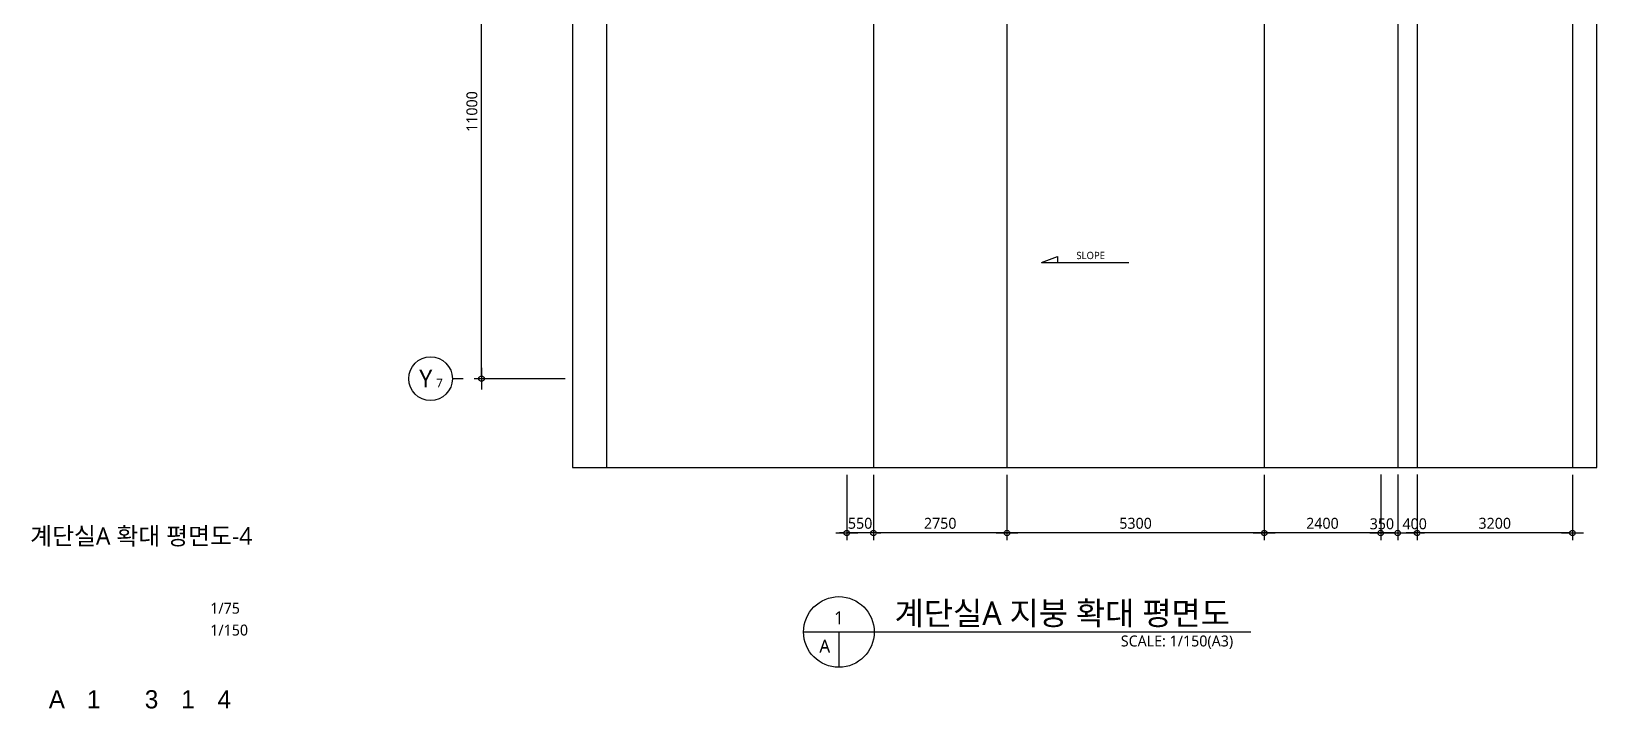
# Model space of a CAD drawing. Header units: millimetres. Extents: x -65167 to 413267, y -17142 to 66587.
# Drawn here: x 178579 to 210829, y 1396 to 15338 of the extents above; entities that cross this region are included whole.
import ezdxf
from ezdxf.enums import TextEntityAlignment as Align

# ---------------------------------------------------------------- set-up
doc = ezdxf.new("R2010")
doc.units = ezdxf.units.MM
doc.header["$LTSCALE"] = 75
doc.header["$MEASUREMENT"] = 0
doc.header["$PDSIZE"] = -10
doc.linetypes.add('CENTER', pattern=[2, 1.25, -0.25, 0.25, -0.25])
doc.layers.get('0').update_dxf_attribs({"linetype": 'CONTINUOUS'})
doc.layers.get('Defpoints').update_dxf_attribs({"color": 171, "linetype": 'CONTINUOUS'})
for name, color, linetype in [('CEN(ST)', 1, 'CENTER'), ('NDIM', 7, 'CONTINUOUS'), ('SYM', 7, 'CONTINUOUS'), ('SYM(AXIS)', 7, 'CONTINUOUS'), ('TEXT', 3, 'CONTINUOUS'), ('TEXT(AXIS)', 2, 'CONTINUOUS'), ('TEXT(MIN)', 7, 'CONTINUOUS'), ('TEXT-TITLE', 6, 'CONTINUOUS'), ('TEXT-기입', 6, 'CONTINUOUS')]:
    doc.layers.add(name, color=color, linetype=linetype)
doc.styles.add('CGS', font='cgse', dxfattribs={"bigfont": 'cgs'})
doc.styles.add('나눔바른고딕', font='NanumBarunGothic.ttf')
doc.dimstyles.new('NDIM 1200', dxfattribs={"dimscale": 75, "dimtxt": 3, "dimasz": 1, "dimexe": 2, "dimexo": 2, "dimgap": 1, "dimtad": 1, "dimdec": 0, "dimdsep": 46, "dimtxsty": 'CGS', "dimblk": 'DOT0', "dimcen": 1, "dimdle": 8, "dimclrd": 256, "dimclre": 256, "dimclrt": 256, "dimadec": 0, "dimazin": 0, "dimtfac": 1, "dimtdec": 0, "dimtix": 1, "dimtmove": 2, "dimatfit": 3, "dimldrblk": 'DOT0', "dimfxl": 1, "dimtolj": 1, "dimtzin": 0, "dimlwd": -1, "dimlwe": -1, "dimarcsym": 0})

# ---------------------------------------------------------------- blocks, each defined once
blk = doc.blocks.new('DOT0')
blk.add_line((-3, 0), (3, 0))
at = {"color": 6}
blk.add_circle((0, 0), 0.75, dxfattribs=at)
blk = doc.blocks.new('*D81')
at = {"layer": 'Defpoints', "color": 0, "ltscale": 0.4, "transparency": 16777216}
for p in [(195929, 6362), (198679, 6362), (195929, 5012)]:
    blk.add_point(p, dxfattribs=at)
at = {"layer": 'NDIM', "ltscale": 0.4, "transparency": 16777216}
for p, q in [((195929, 6212), (195929, 4862)), ((198679, 6212), (198679, 4862)), ((198604, 5012), (196004, 5012))]:
    blk.add_line(p, q, dxfattribs=at)
at = {"layer": 'NDIM', "ltscale": 0.4, "transparency": 16777216, "xscale": 75, "yscale": 75, "zscale": 75, "rotation": 180}
blk.add_blockref('DOT0', (195929, 5012), dxfattribs=at)
at = {"layer": 'NDIM', "ltscale": 0.4, "transparency": 16777216, "xscale": 75, "yscale": 75, "zscale": 75}
blk.add_blockref('DOT0', (198679, 5012), dxfattribs=at)
at = {"layer": 'NDIM', "ltscale": 0.4, "transparency": 16777216, "insert": (197304, 5210), "char_height": 225, "attachment_point": 5, "style": '나눔바른고딕'}
blk.add_mtext('\\A1;2750', dxfattribs=at)
blk = doc.blocks.new('*D82')
at = {"layer": 'Defpoints', "color": 0, "ltscale": 0.4, "transparency": 16777216}
for p in [(195379, 6362), (195929, 6362), (195379, 5012)]:
    blk.add_point(p, dxfattribs=at)
at = {"layer": 'NDIM', "ltscale": 0.4, "transparency": 16777216}
for p, q in [((195379, 6212), (195379, 4862)), ((195929, 6212), (195929, 4862)), ((195304, 5012), (195229, 5012)), ((195929, 5012), (195379, 5012)), ((196004, 5012), (196079, 5012))]:
    blk.add_line(p, q, dxfattribs=at)
at = {"layer": 'NDIM', "ltscale": 0.4, "transparency": 16777216, "xscale": 75, "yscale": 75, "zscale": 75}
blk.add_blockref('DOT0', (195379, 5012), dxfattribs=at)
at = {"layer": 'NDIM', "ltscale": 0.4, "transparency": 16777216, "xscale": 75, "yscale": 75, "zscale": 75, "rotation": 180}
blk.add_blockref('DOT0', (195929, 5012), dxfattribs=at)
at = {"layer": 'NDIM', "ltscale": 0.4, "transparency": 16777216, "insert": (195654, 5210), "char_height": 225, "attachment_point": 5, "style": '나눔바른고딕'}
blk.add_mtext('\\A1;550', dxfattribs=at)
blk = doc.blocks.new('*D83')
at = {"layer": 'Defpoints', "color": 0, "ltscale": 0.4, "transparency": 16777216}
for p in [(198679, 6362), (203979, 6362), (198679, 5012)]:
    blk.add_point(p, dxfattribs=at)
at = {"layer": 'NDIM', "ltscale": 0.4, "transparency": 16777216}
for p, q in [((198679, 6212), (198679, 4862)), ((203979, 6212), (203979, 4862)), ((203904, 5012), (198754, 5012))]:
    blk.add_line(p, q, dxfattribs=at)
at = {"layer": 'NDIM', "ltscale": 0.4, "transparency": 16777216, "xscale": 75, "yscale": 75, "zscale": 75, "rotation": 180}
blk.add_blockref('DOT0', (198679, 5012), dxfattribs=at)
at = {"layer": 'NDIM', "ltscale": 0.4, "transparency": 16777216, "xscale": 75, "yscale": 75, "zscale": 75}
blk.add_blockref('DOT0', (203979, 5012), dxfattribs=at)
at = {"layer": 'NDIM', "ltscale": 0.4, "transparency": 16777216, "insert": (201329, 5210), "char_height": 225, "attachment_point": 5, "style": '나눔바른고딕'}
blk.add_mtext('\\A1;5300', dxfattribs=at)
blk = doc.blocks.new('*D84')
at = {"layer": 'Defpoints', "color": 0, "ltscale": 0.4, "transparency": 16777216}
for p in [(203979, 6362), (206379, 6362), (203979, 5012)]:
    blk.add_point(p, dxfattribs=at)
at = {"layer": 'NDIM', "ltscale": 0.4, "transparency": 16777216}
for p, q in [((203979, 6212), (203979, 4862)), ((206379, 6212), (206379, 4862)), ((206304, 5012), (204054, 5012))]:
    blk.add_line(p, q, dxfattribs=at)
at = {"layer": 'NDIM', "ltscale": 0.4, "transparency": 16777216, "xscale": 75, "yscale": 75, "zscale": 75, "rotation": 180}
blk.add_blockref('DOT0', (203979, 5012), dxfattribs=at)
at = {"layer": 'NDIM', "ltscale": 0.4, "transparency": 16777216, "xscale": 75, "yscale": 75, "zscale": 75}
blk.add_blockref('DOT0', (206379, 5012), dxfattribs=at)
at = {"layer": 'NDIM', "ltscale": 0.4, "transparency": 16777216, "insert": (205179, 5210), "char_height": 225, "attachment_point": 5, "style": '나눔바른고딕'}
blk.add_mtext('\\A1;2400', dxfattribs=at)
blk = doc.blocks.new('*D85')
at = {"layer": 'Defpoints', "color": 0, "ltscale": 0.4, "transparency": 16777216}
for p in [(206379.037218, 6362.5), (206729.037218, 6362.5), (206379.037218, 5012.5)]:
    blk.add_point(p, dxfattribs=at)
at = {"layer": 'NDIM', "ltscale": 0.4, "transparency": 16777216}
for p, q in [((206379.037218, 6212.5), (206379.037218, 4862.5)), ((206729.037218, 6212.5), (206729.037218, 4862.5)), ((206654.037218, 5012.5), (206454.037218, 5012.5))]:
    blk.add_line(p, q, dxfattribs=at)
at = {"layer": 'NDIM', "ltscale": 0.4, "transparency": 16777216, "xscale": 75, "yscale": 75, "zscale": 75, "rotation": 180}
blk.add_blockref('DOT0', (206379.037218, 5012.5), dxfattribs=at)
at = {"layer": 'NDIM', "ltscale": 0.4, "transparency": 16777216, "xscale": 75, "yscale": 75, "zscale": 75}
blk.add_blockref('DOT0', (206729.037218, 5012.5), dxfattribs=at)
at = {"layer": 'NDIM', "ltscale": 0.4, "transparency": 16777216, "insert": (206404.037218, 5200), "char_height": 225, "attachment_point": 5, "style": '나눔바른고딕'}
blk.add_mtext('\\A1;350', dxfattribs=at)
blk = doc.blocks.new('*D86')
at = {"layer": 'Defpoints', "color": 0, "ltscale": 0.4, "transparency": 16777216}
for p in [(207129, 6362), (210329, 6362), (207129, 5012)]:
    blk.add_point(p, dxfattribs=at)
at = {"layer": 'NDIM', "ltscale": 0.4, "transparency": 16777216}
for p, q in [((207129, 6212), (207129, 4862)), ((210329, 6212), (210329, 4862)), ((210254, 5012), (207204, 5012))]:
    blk.add_line(p, q, dxfattribs=at)
at = {"layer": 'NDIM', "ltscale": 0.4, "transparency": 16777216, "xscale": 75, "yscale": 75, "zscale": 75, "rotation": 180}
blk.add_blockref('DOT0', (207129, 5012), dxfattribs=at)
at = {"layer": 'NDIM', "ltscale": 0.4, "transparency": 16777216, "xscale": 75, "yscale": 75, "zscale": 75}
blk.add_blockref('DOT0', (210329, 5012), dxfattribs=at)
at = {"layer": 'NDIM', "ltscale": 0.4, "transparency": 16777216, "insert": (208729, 5210), "char_height": 225, "attachment_point": 5, "style": '나눔바른고딕'}
blk.add_mtext('\\A1;3200', dxfattribs=at)
blk = doc.blocks.new('*D377')
at = {"layer": 'Defpoints', "color": 0, "ltscale": 0.4, "transparency": 16777216}
for p in [(206729.037218, 6362.5), (207129.037218, 6362.5), (207129.037218, 5012.5)]:
    blk.add_point(p, dxfattribs=at)
at = {"layer": 'NDIM', "ltscale": 0.4, "transparency": 16777216}
for p, q in [((206729.037218, 6212.5), (206729.037218, 4862.5)), ((207129.037218, 6212.5), (207129.037218, 4862.5)), ((206654.037218, 5012.5), (206579.037218, 5012.5)), ((206729.037218, 5012.5), (207129.037218, 5012.5)), ((207204.037218, 5012.5), (207279.037218, 5012.5))]:
    blk.add_line(p, q, dxfattribs=at)
at = {"layer": 'NDIM', "ltscale": 0.4, "transparency": 16777216, "xscale": 75, "yscale": 75, "zscale": 75}
blk.add_blockref('DOT0', (206729.037218, 5012.5), dxfattribs=at)
at = {"layer": 'NDIM', "ltscale": 0.4, "transparency": 16777216, "xscale": 75, "yscale": 75, "zscale": 75, "rotation": 180}
blk.add_blockref('DOT0', (207129.037218, 5012.5), dxfattribs=at)
at = {"layer": 'NDIM', "ltscale": 0.4, "transparency": 16777216, "insert": (207079.037218, 5200), "char_height": 225, "attachment_point": 5, "style": '나눔바른고딕'}
blk.add_mtext('\\A1;400', dxfattribs=at)
blk = doc.blocks.new('*D866')
at = {"layer": 'Defpoints', "color": 0, "ltscale": 0.4, "transparency": 16777216}
for p in [(187854, 19187), (189729, 19187), (189729, 8188)]:
    blk.add_point(p, dxfattribs=at)
at = {"layer": 'NDIM', "ltscale": 0.4, "transparency": 16777216}
for p, q in [((189579, 19187), (187704, 19187)), ((187854, 8263), (187854, 19112)), ((189579, 8188), (187704, 8188))]:
    blk.add_line(p, q, dxfattribs=at)
at = {"layer": 'NDIM', "ltscale": 0.4, "transparency": 16777216, "xscale": 75, "yscale": 75, "zscale": 75}
for p, rotation in [((187854, 19187), 90), ((187854, 8188), 270)]:
    blk.add_blockref('DOT0', p, dxfattribs=dict(at, rotation=rotation))
at = {"layer": 'NDIM', "ltscale": 0.4, "transparency": 16777216, "insert": (187657, 13687), "char_height": 225, "attachment_point": 5, "rotation": 90, "style": '나눔바른고딕'}
blk.add_mtext('\\A1;11000', dxfattribs=at)
blk = doc.blocks.new('A$C2F20087E')
at = {"layer": 'SYM(AXIS)'}
blk.add_line((600, 0), (600, 300), dxfattribs=at)
blk.add_circle((600, 900), 600, dxfattribs=at)
blk = doc.blocks.new('A$C002E7D50')
at = {"layer": 'SYM'}
for p, q in [((7200, 0), (0, 0)), ((7200, 0), (5878, 499)), ((5878, 499), (5878, 0))]:
    blk.add_line(p, q, dxfattribs=at)

msp = doc.modelspace()

# ---------------------------------------------------------------- linework, layer by layer
at = {"layer": 'CEN(ST)', "ltscale": 10000}
for p, q in [((190429, 28137.5), (190429, 6362.5)), ((203979, 28137.5), (203979, 6362.5)), ((206729, 28137.5), (206729, 6362.5)), ((195929, 24337.5), (195929, 6362.5)), ((198679, 24225.5), (198679, 6362.5)), ((207129, 24337.5), (207129, 6362.5)), ((210329, 24337.5), (210329, 6362.5))]:
    msp.add_line(p, q, dxfattribs=at)
at = {"layer": 'Defpoints', "ltscale": 10000}
msp.add_lwpolyline([(189729, 6362.5), (210829, 6362.5), (210829, 37837.5), (189729, 37837.5)], close=True, dxfattribs=at)
at = {"layer": 'SYM'}
for p, q in [((194489.6, 2974.2), (203702.6, 2974.2)), ((195216.9, 2974.2), (195216.9, 2246.9))]:
    msp.add_line(p, q, dxfattribs=at)
msp.add_circle((195216.9, 2974.2), 727.3, dxfattribs=at)

# ---------------------------------------------------------------- block references
for name, p, xscale, yscale, zscale, rotation in [('A$C002E7D50', (201193.4, 10579), -0.2499999999999999, 0.2499999999999999, 0.2499999999999999, 359.9999999999992), ('A$C2F20087E', (187479, 7737.5), 0.75, 0.75, 0.75, 89.99999999999932)]:
    msp.add_blockref(name, p, dxfattribs=dict(xscale=xscale, yscale=yscale, zscale=zscale, rotation=rotation))

# ---------------------------------------------------------------- texts
at = {"layer": 'TEXT', "style": '나눔바른고딕'}
msp.add_text('계단실A 지붕 확대 평면도', height=480, dxfattribs=at).set_placement((203274.3, 3359.6), align=Align.MIDDLE_RIGHT)
for s, p in [('1', (195216.9, 3265.1)), ('A', (194926, 2683.3))]:
    msp.add_text(s, height=270, dxfattribs=at).set_placement(p, align=Align.MIDDLE)
msp.add_text('SCALE: 1/150(A3)', height=225, dxfattribs=at).set_placement((203340, 2901.4), align=Align.TOP_RIGHT)
at = {"layer": 'TEXT(AXIS)', "style": '나눔바른고딕'}
for s, height, p in [('Y', 360, (186705.3, 8190.5)), ('7', 180, (186989.7, 8100.5))]:
    msp.add_text(s, height=height, dxfattribs=at).set_placement(p, align=Align.MIDDLE)
at = {"layer": 'TEXT(MIN)', "style": '나눔바른고딕'}
msp.add_text('SLOPE', height=150, dxfattribs=at).set_placement((200109.3, 10724.5), align=Align.MIDDLE_LEFT)
at = {"layer": 'TEXT-TITLE', "style": '나눔바른고딕'}
msp.add_text('계단실A 확대 평면도-4', height=360, dxfattribs=at).set_placement((180843.2, 4950), align=Align.MIDDLE_CENTER)
at = {"layer": 'TEXT-기입', "style": '나눔바른고딕'}
for s, p in [('1/75', (182265.3, 3283.4)), ('1/150', (182265.3, 2833.4))]:
    msp.add_text(s, height=225, dxfattribs=at).set_placement(p, align=Align.BOTTOM_LEFT)
at = {"layer": 'TEXT-기입', "style": 'CGS'}
for s, p in [('A', (179105.8, 1588.4)), ('1', (179865.2, 1588.4)), ('3', (181055.8, 1588.4)), ('1', (181805.8, 1588.4)), ('4', (182555.8, 1588.4))]:
    msp.add_text(s, height=375, dxfattribs=at).set_placement(p, align=Align.MIDDLE_CENTER)

# ---------------------------------------------------------------- dimensions: what is measured, and where the dimension line sits
at = {"layer": 'NDIM', "ltscale": 0.4}
for base, p1, p2, angle, picture, middle in [((187854, 19187.5), (189729, 8187.5), (189729, 19187.5), 90, '*D866', (187656.9, 13687.5)), ((195379, 5012.5), (195929, 6362.5), (195379, 6362.5), 180, '*D82', (195654, 5209.7)), ((195929, 5012.5), (198679, 6362.5), (195929, 6362.5), 180, '*D81', (197304, 5209.7)), ((198679, 5012.5), (203979, 6362.5), (198679, 6362.5), 180, '*D83', (201329, 5209.8)), ((203979, 5012.5), (206379, 6362.5), (203979, 6362.5), 180, '*D84', (205179, 5209.7)), ((207129, 5012.5), (210329, 6362.5), (207129, 6362.5), 180, '*D86', (208729, 5209.8))]:
    dim = msp.add_linear_dim(base=base, p1=p1, p2=p2, angle=angle, dimstyle='NDIM 1200', override={"dimtxsty": '나눔바른고딕'}, dxfattribs=at)
    dim.commit()
    dim.dimension.update_dxf_attribs({"geometry": picture, "text_midpoint": middle})
dim = msp.add_linear_dim(base=(206379, 5012.5), p1=(206729, 6362.5), p2=(206379, 6362.5), angle=180, dimstyle='NDIM 1200', override={"dimtxsty": '나눔바른고딕'}, dxfattribs=at)
dim.commit()
dim.dimension.update_dxf_attribs({"geometry": '*D85', "text_midpoint": (206404, 5200), "dimtype": 160})
dim = msp.add_linear_dim(base=(207129, 5012.5), p1=(206729, 6362.5), p2=(207129, 6362.5), dimstyle='NDIM 1200', override={"dimtxsty": '나눔바른고딕'}, dxfattribs=at)
dim.commit()
dim.dimension.update_dxf_attribs({"geometry": '*D377', "text_midpoint": (207079, 5200), "dimtype": 160})

doc.saveas('drawing.dxf')
